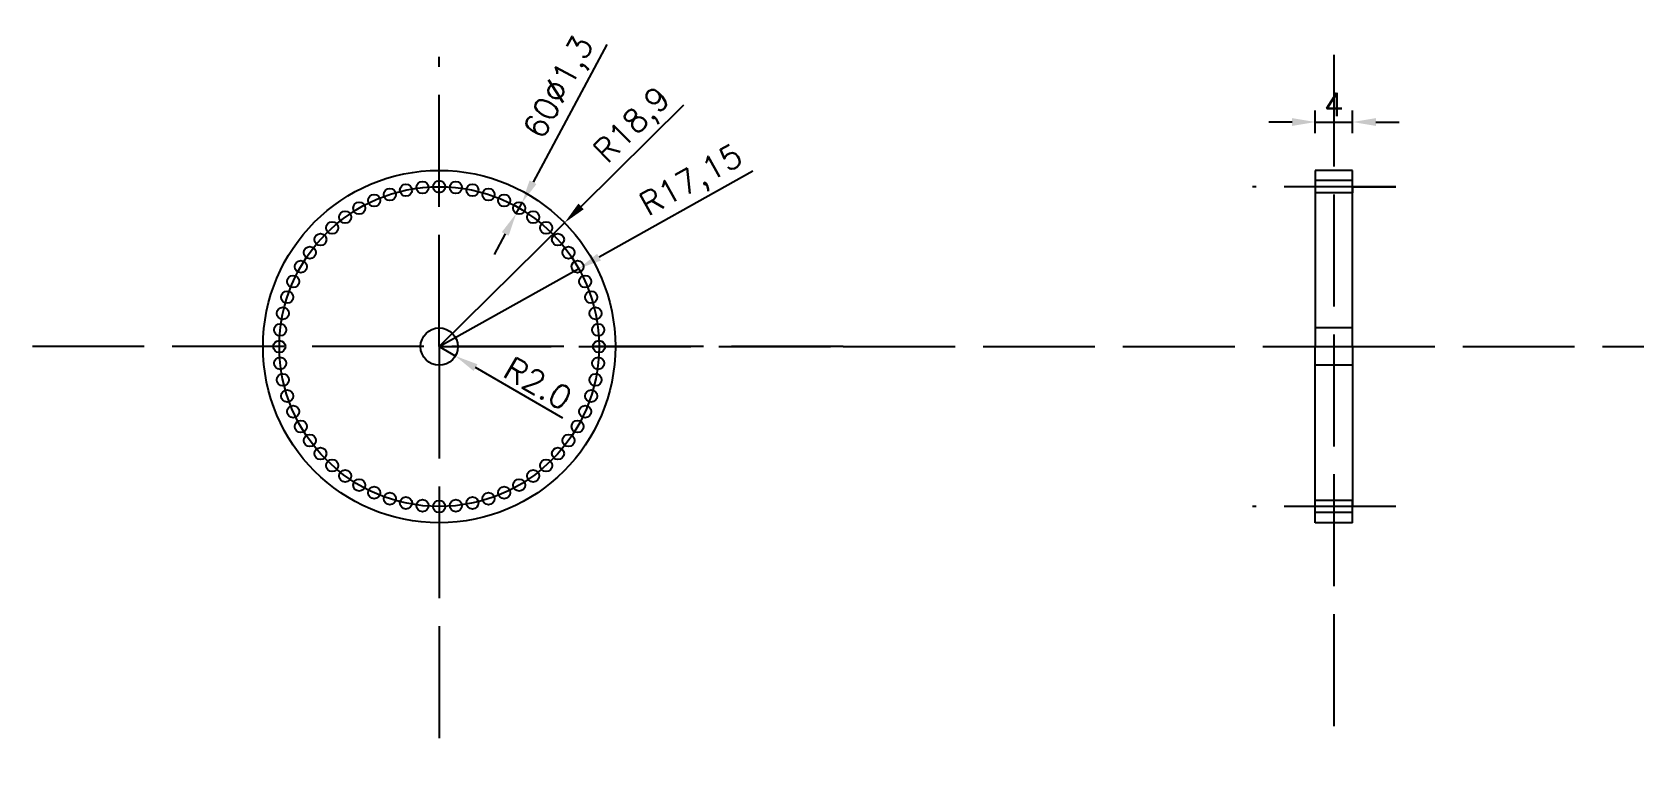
# Model space of a CAD drawing. Header units: millimetres. Extents: x 728 to 901, y 581 to 659.
import ezdxf

# ---------------------------------------------------------------- set-up
doc = ezdxf.new("R2010")
doc.units = ezdxf.units.MM
doc.linetypes.add('ACAD_ISO02W100', pattern=[15, 12, -3])
doc.layers.get('Defpoints').update_dxf_attribs({"color": 10, "linetype": 'ACAD_ISO02W100'})
doc.styles.get("Standard").update_dxf_attribs({"font": 'txt', "bigfont": 'gbcbig.shx'})
doc.dimstyles.new('ISO-25', dxfattribs={"dimtxt": 2.5, "dimasz": 2.5, "dimexe": 1.25, "dimexo": 4, "dimtad": 1, "dimtxsty": 'Standard', "dimcen": 2.5, "dimadec": 0, "dimazin": 0, "dimtfac": 1, "dimtmove": 0, "dimatfit": 3, "dimfxl": 1, "dimarcsym": 0})

# ---------------------------------------------------------------- blocks, each defined once
blk = doc.blocks.new('*D1')
at = {"color": 0, "lineweight": -2}
for p, q in [((798.35, 651.47), (787.36, 640.62)), ((772.13, 625.58), (785.58, 638.86))]:
    blk.add_line(p, q, dxfattribs=at)
at = {"color": 0}
blk.add_solid([(787.07, 640.92), (787.65, 640.32), (785.58, 638.86)], dxfattribs=at)
at = {"layer": 'Defpoints', "color": 0}
for p in [(785.58, 638.86), (772.13, 625.58)]:
    blk.add_point(p, dxfattribs=at)
at = {"color": 0, "insert": (793.03, 649.15), "char_height": 2.5, "attachment_point": 5, "rotation": 44.6415}
blk.add_mtext('R18,9', dxfattribs=at)
blk = doc.blocks.new('*D2')
at = {"color": 0, "lineweight": -2}
for p, q in [((805.79, 644.4), (789.29, 635.17)), ((772.13, 625.58), (787.1, 633.95))]:
    blk.add_line(p, q, dxfattribs=at)
at = {"color": 0}
blk.add_solid([(789.08, 635.54), (789.49, 634.81), (787.1, 633.95)], dxfattribs=at)
at = {"layer": 'Defpoints', "color": 0}
for p in [(787.1, 633.95), (772.13, 625.58)]:
    blk.add_point(p, dxfattribs=at)
at = {"color": 0, "insert": (799.31, 643.17), "char_height": 2.5, "attachment_point": 5, "rotation": 29.2072}
blk.add_mtext('R17,15', dxfattribs=at)
blk = doc.blocks.new('*D3')
at = {"color": 0, "lineweight": -2}
for p, q in [((790.13, 657.97), (782.2, 643.21)), ((780.4, 639.86), (781.02, 641.01)), ((779.22, 637.66), (778.03, 635.46))]:
    blk.add_line(p, q, dxfattribs=at)
at = {"color": 0}
for points in [[(781.83, 643.41), (782.57, 643.01), (781.02, 641.01)], [(778.85, 637.86), (779.58, 637.46), (780.4, 639.86)]]:
    blk.add_solid(points, dxfattribs=at)
at = {"layer": 'Defpoints', "color": 0}
for p in [(780.4, 639.86), (781.02, 641.01)]:
    blk.add_point(p, dxfattribs=at)
at = {"color": 0, "insert": (785.24, 653.27), "char_height": 2.5, "attachment_point": 5, "rotation": 61.7456}
blk.add_mtext('60∅1,3', dxfattribs=at)
blk = doc.blocks.new('*D4')
at = {"color": 0, "lineweight": -2}
for p, q in [((772.13, 625.58), (773.86, 624.58)), ((785.41, 617.91), (776.03, 623.33))]:
    blk.add_line(p, q, dxfattribs=at)
at = {"color": 0}
blk.add_solid([(776.24, 623.69), (775.82, 622.97), (773.86, 624.58)], dxfattribs=at)
at = {"layer": 'Defpoints', "color": 0}
for p in [(772.13, 625.58), (773.86, 624.58)]:
    blk.add_point(p, dxfattribs=at)
at = {"color": 0, "insert": (782.74, 621.62), "char_height": 2.5, "attachment_point": 5, "rotation": 329.9592}
blk.add_mtext('R2.0', dxfattribs=at)
blk = doc.blocks.new('*D5')
at = {"color": 0, "lineweight": -2}
for p, q in [((866.14, 648.48), (866.14, 650.92)), ((870.14, 648.48), (870.14, 650.92)), ((863.64, 649.67), (861.14, 649.67)), ((866.14, 649.67), (870.14, 649.67)), ((872.64, 649.67), (875.14, 649.67))]:
    blk.add_line(p, q, dxfattribs=at)
at = {"color": 0}
for points in [[(863.64, 650.09), (863.64, 649.25), (866.14, 649.67)], [(872.64, 650.09), (872.64, 649.25), (870.14, 649.67)]]:
    blk.add_solid(points, dxfattribs=at)
at = {"layer": 'Defpoints', "color": 0}
for p in [(870.14, 649.67), (866.14, 644.48), (870.14, 644.48)]:
    blk.add_point(p, dxfattribs=at)
at = {"color": 0, "insert": (868.14, 651.55), "char_height": 2.5, "attachment_point": 5}
blk.add_mtext('4', dxfattribs=at)

msp = doc.modelspace()

# ---------------------------------------------------------------- linework, layer by layer
for p, q in [((870.139, 644.483), (866.139, 644.483)), ((866.139, 644.483), (866.139, 625.583)), ((870.139, 643.383), (866.139, 643.383)), ((870.139, 642.733), (870.139, 644.483)), ((870.139, 642.733), (870.139, 643.383)), ((870.139, 642.083), (866.139, 642.083)), ((870.139, 625.583), (870.139, 642.733)), ((870.139, 642.733), (870.139, 642.083)), ((870.139, 627.583), (866.139, 627.583)), ((870.139, 625.583), (870.139, 627.583)), ((866.139, 606.683), (866.139, 625.583)), ((870.139, 625.583), (870.139, 608.433)), ((870.139, 625.583), (870.139, 623.583)), ((870.139, 623.583), (866.139, 623.583)), ((870.139, 609.083), (866.139, 609.083)), ((870.139, 606.683), (870.139, 609.083)), ((870.139, 607.783), (866.139, 607.783)), ((870.139, 606.683), (866.139, 606.683))]:
    msp.add_line(p, q)
for centre, radius in [((772.134, 625.583), 18.9), ((770.341, 642.639), 0.65), ((772.134, 642.733), 0.65), ((773.926, 642.639), 0.65), ((772.134, 625.583), 17.15), ((765.158, 641.251), 0.65), ((766.834, 641.894), 0.65), ((768.568, 642.358), 0.65), ((775.699, 642.358), 0.65), ((777.433, 641.894), 0.65), ((779.109, 641.251), 0.65), ((762.053, 639.458), 0.65), ((763.559, 640.436), 0.65), ((780.709, 640.436), 0.65), ((782.214, 639.458), 0.65), ((760.658, 638.328), 0.65), ((783.609, 638.328), 0.65), ((759.389, 637.059), 0.65), ((784.879, 637.059), 0.65), ((757.281, 634.158), 0.65), ((758.259, 635.664), 0.65), ((786.008, 635.664), 0.65), ((786.986, 634.158), 0.65), ((756.466, 632.559), 0.65), ((787.801, 632.559), 0.65), ((755.823, 630.883), 0.65), ((788.444, 630.883), 0.65), ((755.358, 629.149), 0.65), ((788.909, 629.149), 0.65), ((755.078, 627.376), 0.65), ((789.19, 627.376), 0.65), ((754.984, 625.583), 0.65), ((772.134, 625.583), 2), ((789.284, 625.583), 0.65), ((755.078, 623.791), 0.65), ((789.19, 623.791), 0.65), ((755.358, 622.018), 0.65), ((788.909, 622.018), 0.65), ((755.823, 620.284), 0.65), ((788.444, 620.284), 0.65), ((756.466, 618.608), 0.65), ((787.801, 618.608), 0.65), ((757.281, 617.008), 0.65), ((786.986, 617.008), 0.65), ((758.259, 615.503), 0.65), ((786.008, 615.503), 0.65), ((759.389, 614.108), 0.65), ((784.879, 614.108), 0.65), ((760.658, 612.838), 0.65), ((762.053, 611.709), 0.65), ((782.214, 611.709), 0.65), ((783.609, 612.838), 0.65), ((763.559, 610.731), 0.65), ((765.158, 609.916), 0.65), ((779.109, 609.916), 0.65), ((780.709, 610.731), 0.65), ((766.834, 609.273), 0.65), ((768.568, 608.808), 0.65), ((770.341, 608.527), 0.65), ((772.134, 608.433), 0.65), ((773.926, 608.527), 0.65), ((775.699, 608.808), 0.65), ((777.433, 609.273), 0.65)]:
    msp.add_circle(centre, radius)
at = {"layer": 'Defpoints'}
for p, q in [((772.134, 625.583), (772.134, 656.668)), ((868.139, 656.884), (868.139, 581.915)), ((874.787, 642.733), (859.401, 642.733)), ((870.139, 642.733), (874.787, 642.733)), ((815.497, 625.583), (728.469, 625.583)), ((772.134, 625.583), (815.497, 625.583)), ((772.134, 625.583), (772.134, 580.947)), ((815.497, 625.583), (866.962, 625.583)), ((866.962, 625.583), (901.381, 625.583)), ((874.787, 608.433), (859.401, 608.433))]:
    msp.add_line(p, q, dxfattribs=at)

# ---------------------------------------------------------------- dimensions: what is measured, and where the dimension line sits
dim = msp.add_diameter_dim_2p(p1=(780.401, 639.863), p2=(781.016, 641.008), text='60<>', dimstyle='ISO-25')
dim.commit()
dim.dimension.update_dxf_attribs({"geometry": '*D3', "text_midpoint": (787.075, 652.282), "dimtype": 163})
for mpoint, picture, middle in [((785.581, 638.864), '*D1', (794.493, 647.665)), ((787.103, 633.952), '*D2', (800.331, 641.347))]:
    dim = msp.add_radius_dim(center=(772.134, 625.583), mpoint=mpoint, dimstyle='ISO-25')
    dim.commit()
    dim.dimension.update_dxf_attribs({"geometry": picture, "text_midpoint": middle, "dimtype": 164})
dim = msp.add_linear_dim(base=(870.139, 649.672), p1=(866.139, 644.483), p2=(870.139, 644.483), dimstyle='ISO-25')
dim.commit()
dim.dimension.update_dxf_attribs({"geometry": '*D5', "text_midpoint": (868.139, 651.547)})
dim = msp.add_radius_dim(center=(772.134, 625.583), mpoint=(773.865, 624.582), text='<>.0', dimstyle='ISO-25')
dim.commit()
dim.dimension.update_dxf_attribs({"geometry": '*D4', "text_midpoint": (782.739, 621.616)})

doc.saveas('drawing.dxf')
